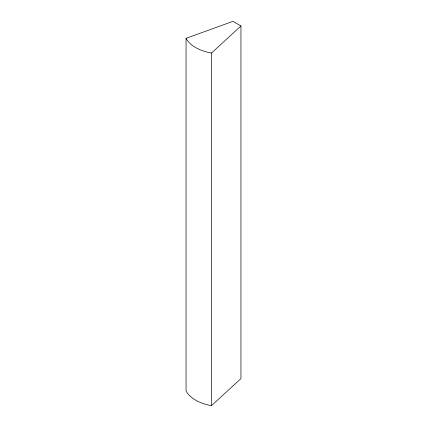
<?xml version="1.0" encoding="UTF-8"?>
<svg xmlns="http://www.w3.org/2000/svg" width="427" height="427" viewBox="0 0 427 427"><rect width="100%" height="100%" fill="white"/><g stroke="black" fill="none" stroke-linecap="round" stroke-linejoin="round"><path stroke-width="0.64" d="M211.498 405.65L211.498 53.049L240.951 25.978L232.934 21.35L186.049 38.355L186.049 390.956A38.238 22.076 0 0 0 211.498 405.65L240.951 378.578L240.951 25.978M211.498 53.049A38.238 22.076 0 0 1 186.049 38.355"/></g></svg>
